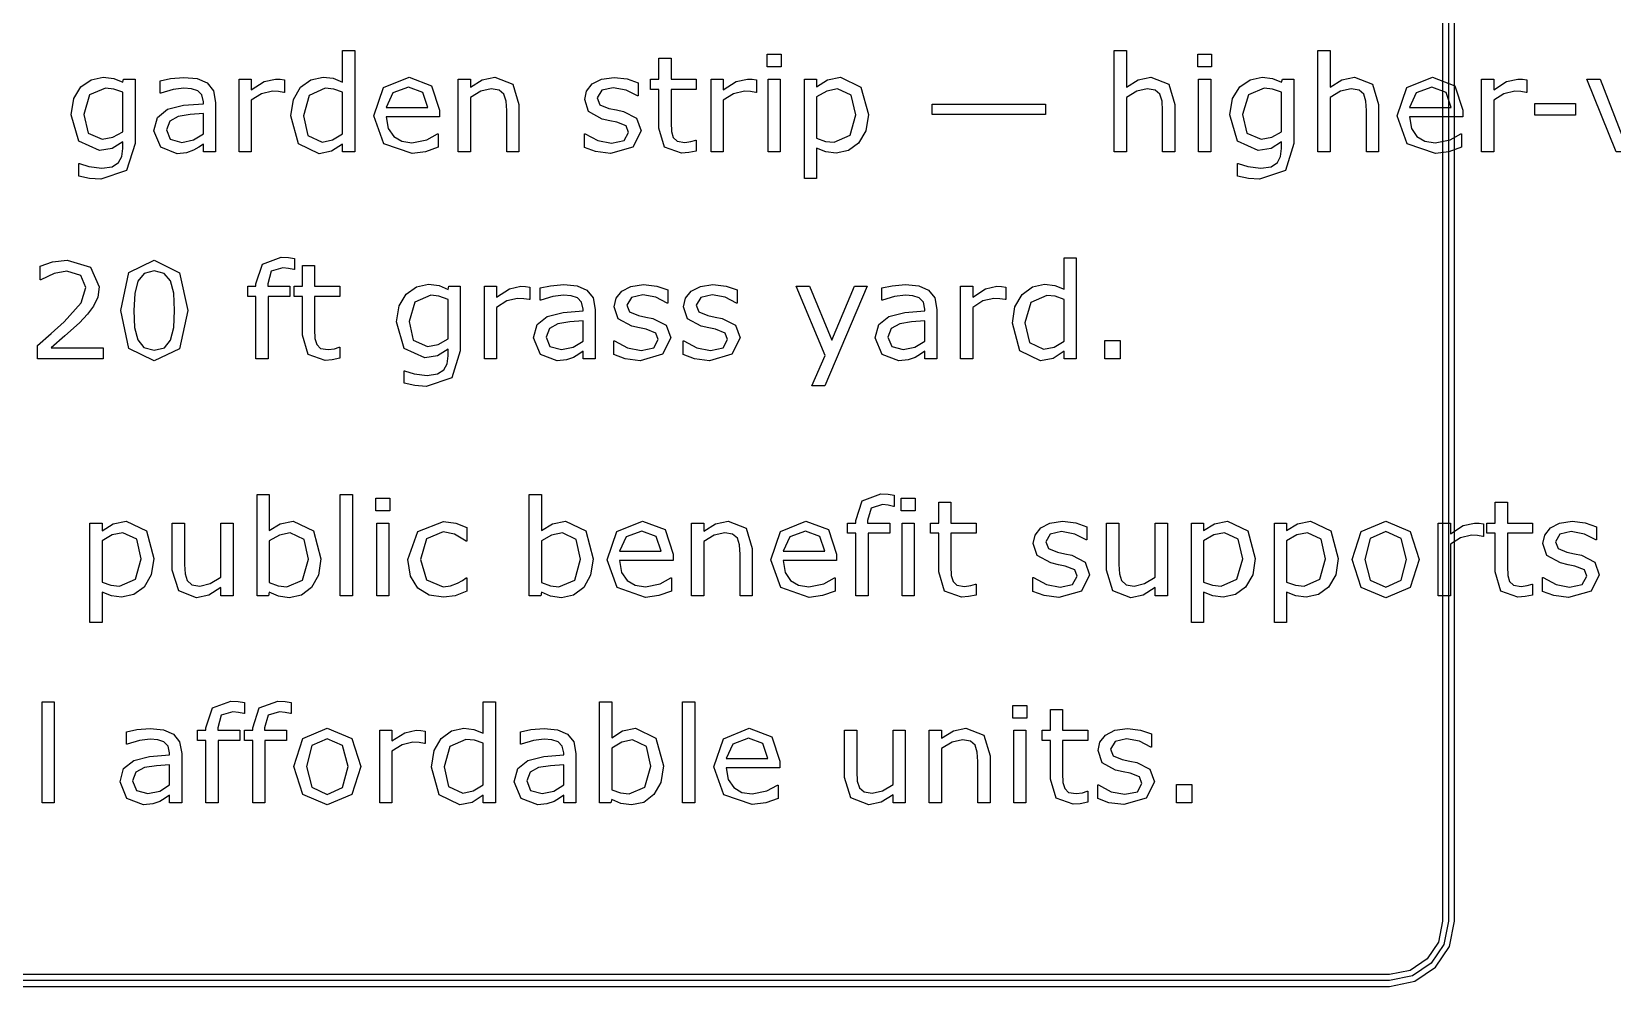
# Model space of a CAD drawing. Extents: x -17 to 192, y 167 to 459.
# Drawn here: x 60.91 to 89.18, y 238.02 to 255.09 of the extents above; entities that cross this region are included whole.
import ezdxf

# ---------------------------------------------------------------- set-up
doc = ezdxf.new("R2010")
doc.units = 0

msp = doc.modelspace()

# ---------------------------------------------------------------- linework, layer by layer
at = {"layer": 'Layer 1', "color": 7}
for points in [[(5.820826, 285.32699), (5.367594, 285.235512), (4.997523, 284.986025), (4.748036, 284.615954), (4.656557, 284.162722), (4.656557, 239.183612), (4.748036, 238.73038), (4.997523, 238.360309), (5.367594, 238.110822), (5.820826, 238.019344), (85.195726, 238.019344), (85.648958, 238.110822), (86.019029, 238.360309), (86.268516, 238.73038), (86.359994, 239.183612), (86.359994, 284.162722), (86.268516, 284.615954), (86.019029, 284.986025), (85.648958, 285.235512), (85.195726, 285.32699), (5.820826, 285.32699)], [(5.820826, 285.221054), (85.195726, 285.221054), (85.608442, 285.13814), (85.94476, 284.911756), (86.171144, 284.575438), (86.254058, 284.162722), (86.254058, 239.183612), (86.171144, 238.770896), (85.94476, 238.434578), (85.608442, 238.208194), (85.195726, 238.12528), (5.820826, 238.12528), (5.40811, 238.208194), (5.071792, 238.434578), (4.845408, 238.770896), (4.762494, 239.183612), (4.762494, 284.162722), (4.845408, 284.575438), (5.071792, 284.911756), (5.40811, 285.13814), (5.820826, 285.221054), (5.820826, 285.221054)], [(5.820826, 285.115118), (85.195726, 285.115118), (85.567927, 285.040769), (85.870492, 284.837488), (86.073773, 284.534923), (86.148122, 284.162722), (86.148122, 239.183612), (86.073773, 238.811411), (85.870492, 238.508846), (85.567927, 238.305565), (85.195726, 238.231216), (5.820826, 238.231216), (5.448625, 238.305565), (5.14606, 238.508846), (4.942779, 238.811411), (4.868431, 239.183612), (4.868431, 284.162722), (4.942779, 284.534923), (5.14606, 284.837488), (5.448625, 285.040769), (5.820826, 285.115118), (5.820826, 285.115118)], [(66.692873, 252.941928), (66.474283, 252.941928), (66.474283, 253.077966), (66.277782, 252.951231), (66.055704, 252.905884), (65.68596, 253.084943), (65.549922, 253.581422), (65.596431, 253.875591), (65.72433, 254.095346), (65.908038, 254.23022), (66.126629, 254.276728), (66.308013, 254.254635), (66.474283, 254.18836), (66.474283, 254.751115), (66.692873, 254.751115), (66.692873, 252.941928)], [(81.359402, 252.941928), (81.140812, 252.941928), (81.140812, 253.681416), (81.130334, 253.848847), (81.091964, 253.972095), (81.008248, 254.044186), (80.866397, 254.068607), (80.679199, 254.024424), (80.492001, 253.911641), (80.492001, 252.941928), (80.273424, 252.941928), (80.273424, 254.751117), (80.492014, 254.751117), (80.492014, 254.096507), (80.703628, 254.229058), (80.928034, 254.276728), (81.248944, 254.149993), (81.359402, 253.7849), (81.359402, 252.941928)], [(85.003361, 252.941928), (84.78477, 252.941928), (84.78477, 253.681416), (84.774319, 253.848847), (84.73595, 253.972095), (84.652233, 254.044186), (84.510382, 254.068607), (84.323184, 254.024424), (84.135986, 253.911641), (84.135986, 252.941928), (83.917396, 252.941928), (83.917396, 254.751117), (84.135986, 254.751117), (84.135986, 254.096507), (84.3476, 254.229058), (84.572006, 254.276728), (84.892916, 254.149993), (85.003374, 253.7849), (85.003361, 252.941928)], [(72.800632, 252.953556), (72.665758, 252.926812), (72.536697, 252.916361), (72.23439, 253.023332), (72.130906, 253.366332), (72.130906, 254.056989), (71.983242, 254.056989), (71.983242, 254.240697), (72.130906, 254.240697), (72.130906, 254.613931), (72.349499, 254.613931), (72.349499, 254.240697), (72.800632, 254.240697), (72.800632, 254.056989), (72.349499, 254.056989), (72.349499, 253.465165), (72.354156, 253.304708), (72.386713, 253.19774), (72.456475, 253.129139), (72.593677, 253.10821), (72.705297, 253.123318), (72.789014, 253.15006), (72.800629, 253.15006), (72.800632, 252.953556)], [(74.315655, 254.458113), (74.069159, 254.458113), (74.069159, 254.684842), (74.315655, 254.684842), (74.315655, 254.458113)], [(62.762887, 253.089594), (62.612895, 252.604741), (62.151295, 252.450097), (61.948982, 252.465205), (61.755971, 252.505901), (61.755971, 252.729142), (61.767587, 252.729142), (61.937343, 252.677983), (62.169885, 252.64659), (62.354757, 252.673331), (62.468705, 252.747745), (62.526842, 252.857042), (62.544278, 253.000057), (62.544278, 253.118654), (62.354755, 253.000057), (62.1257, 252.961687), (61.755956, 253.129118), (61.619918, 253.603507), (61.666426, 253.89186), (61.79549, 254.102312), (61.979197, 254.230212), (62.194301, 254.27672), (62.38266, 254.253463), (62.544278, 254.184862), (62.558221, 254.240673), (62.762861, 254.240673), (62.762887, 253.089594)], [(64.202332, 252.941928), (63.984903, 252.941928), (63.984903, 253.080292), (63.905838, 253.024481), (63.810495, 252.968669), (63.684922, 252.924487), (63.518652, 252.905887), (63.220997, 253.022158), (63.09891, 253.318652), (63.161698, 253.557009), (63.343083, 253.701186), (63.627949, 253.772113), (63.984903, 253.800016), (63.984903, 253.833737), (63.958159, 253.956985), (63.883745, 254.033722), (63.772126, 254.069769), (63.636088, 254.079082), (63.444239, 254.055825), (63.225648, 253.990714), (63.214033, 253.990714), (63.214033, 254.212792), (63.398905, 254.251161), (63.637262, 254.27209), (63.87562, 254.248833), (64.052353, 254.172093), (64.163976, 254.03373), (64.202346, 253.823278), (64.202332, 252.941928)], [(65.433649, 254.002326), (65.422033, 254.002326), (65.326691, 254.018598), (65.218559, 254.024419), (65.02322, 253.979072), (64.841837, 253.863963), (64.841837, 252.941928), (64.623247, 252.941928), (64.623247, 254.240684), (64.841837, 254.240684), (64.841837, 254.048835), (65.070892, 254.196501), (65.274367, 254.240684), (65.35692, 254.237191), (65.433659, 254.22674), (65.433649, 254.002326)], [(68.21022, 253.568633), (67.253305, 253.568633), (67.289349, 253.359345), (67.388179, 253.214004), (67.531194, 253.130287), (67.714902, 253.102384), (67.981165, 253.154706), (68.173014, 253.259351), (68.184629, 253.259351), (68.184629, 253.020993), (67.959064, 252.94309), (67.717217, 252.911697), (67.212599, 253.086105), (67.031214, 253.583748), (67.204458, 254.08953), (67.66257, 254.276728), (68.067197, 254.123249), (68.210209, 253.687229), (68.21022, 253.568633)], [(69.627575, 252.941928), (69.408984, 252.941928), (69.408984, 253.681416), (69.398507, 253.848847), (69.360137, 253.972095), (69.27642, 254.044186), (69.13457, 254.068607), (68.947372, 254.024424), (68.760174, 253.911641), (68.760174, 252.941928), (68.541583, 252.941928), (68.541583, 254.240684), (68.760174, 254.240684), (68.760174, 254.096507), (68.971787, 254.229058), (69.196194, 254.276728), (69.517104, 254.149993), (69.627562, 253.7849), (69.627575, 252.941928)], [(71.813486, 253.316324), (71.665819, 253.024481), (71.264682, 252.910535), (70.999581, 252.944254), (70.798431, 253.019829), (70.798431, 253.265164), (70.810047, 253.265164), (71.040263, 253.140752), (71.283272, 253.095407), (71.508839, 253.141916), (71.59023, 253.288418), (71.546045, 253.404689), (71.376289, 253.472129), (71.254205, 253.49655), (71.118167, 253.526781), (70.875158, 253.659332), (70.804231, 253.875596), (70.836788, 254.02675), (70.937943, 254.153485), (71.103051, 254.239528), (71.328619, 254.272082), (71.563486, 254.243015), (71.762313, 254.174414), (71.762313, 253.940708), (71.750697, 253.940708), (71.547223, 254.044191), (71.312352, 254.08721), (71.110041, 254.040702), (71.027486, 253.904664), (71.077485, 253.783741), (71.235613, 253.717466), (71.370489, 253.68956), (71.496063, 253.663975), (71.73093, 253.544217), (71.813486, 253.316324), (71.813486, 253.316324)], [(73.874984, 254.002326), (73.863369, 254.002326), (73.768024, 254.018598), (73.659891, 254.024419), (73.464555, 253.979072), (73.28317, 253.863963), (73.28317, 252.941928), (73.06458, 252.941928), (73.06458, 254.240684), (73.28317, 254.240684), (73.28317, 254.048835), (73.512228, 254.196501), (73.715702, 254.240684), (73.798255, 254.237191), (73.874995, 254.22674), (73.874984, 254.002326)], [(74.301701, 252.941928), (74.08311, 252.941928), (74.08311, 254.240684), (74.301701, 254.240684), (74.301701, 252.941928)], [(75.877184, 253.607002), (75.83184, 253.317485), (75.703941, 253.096569), (75.522556, 252.962857), (75.302801, 252.916348), (75.119093, 252.938441), (74.952824, 253.007039), (74.952824, 252.462887), (74.734233, 252.462887), (74.734233, 254.240684), (74.952824, 254.240684), (74.952824, 254.104646), (75.14816, 254.226732), (75.380705, 254.276728), (75.745798, 254.098833), (75.877184, 253.607002), (75.877184, 253.607002)], [(82.001222, 252.941928), (81.782632, 252.941928), (81.782632, 254.240684), (82.001222, 254.240684), (82.001222, 252.941928)], [(83.487176, 253.089594), (83.337187, 252.604741), (82.875587, 252.450097), (82.673274, 252.465205), (82.480263, 252.505901), (82.480263, 252.729142), (82.491878, 252.729142), (82.661635, 252.677983), (82.894179, 252.64659), (83.079051, 252.673331), (83.192997, 252.747745), (83.251134, 252.857042), (83.26857, 253.000057), (83.26857, 253.118654), (83.079046, 253.000057), (82.849991, 252.961687), (82.480247, 253.129118), (82.344209, 253.603507), (82.390718, 253.89186), (82.519779, 254.102312), (82.703489, 254.230212), (82.91859, 254.27672), (83.106952, 254.253463), (83.26857, 254.184862), (83.282513, 254.240673), (83.487152, 254.240673), (83.487176, 253.089594)], [(86.511407, 253.568633), (85.55449, 253.568633), (85.590534, 253.359345), (85.689364, 253.214004), (85.832379, 253.130287), (86.016089, 253.102384), (86.28235, 253.154706), (86.474199, 253.259351), (86.485841, 253.259351), (86.485841, 253.020993), (86.260273, 252.94309), (86.018426, 252.911697), (85.513808, 253.086105), (85.332423, 253.583748), (85.505669, 254.08953), (85.963779, 254.276728), (86.368405, 254.123249), (86.511421, 253.687229), (86.511407, 253.568633)], [(87.653197, 254.002326), (87.641582, 254.002326), (87.546239, 254.018598), (87.438107, 254.024419), (87.24277, 253.979072), (87.061385, 253.863963), (87.061385, 252.941928), (86.842795, 252.941928), (86.842795, 254.240684), (87.061385, 254.240684), (87.061385, 254.048835), (87.29044, 254.196501), (87.493918, 254.240684), (87.57647, 254.237191), (87.65321, 254.22674), (87.653197, 254.002326)], [(89.993748, 254.240684), (89.468199, 252.941928), (89.248444, 252.941928), (88.726385, 254.240684), (88.963578, 254.240684), (89.36588, 253.207027), (89.764691, 254.240684), (89.993748, 254.240684)], [(62.544294, 253.298882), (62.544294, 254.006978), (62.381514, 254.062789), (62.232686, 254.080225), (61.948982, 253.9593), (61.845501, 253.608161), (61.922241, 253.276787), (62.176875, 253.164003), (62.36756, 253.200047), (62.544294, 253.298877), (62.544294, 253.298882)], [(66.474283, 253.261677), (66.474283, 254.006978), (66.316152, 254.061625), (66.163837, 254.076732), (65.877807, 253.948833), (65.77549, 253.586066), (65.854553, 253.233763), (66.108026, 253.114002), (66.296388, 253.154698), (66.474283, 253.261669), (66.474283, 253.261677)], [(67.997445, 253.736063), (67.910241, 254.002326), (67.650952, 254.096507), (67.370738, 253.993026), (67.253305, 253.736063), (67.997445, 253.736063)], [(75.651617, 253.601182), (75.57139, 253.952323), (75.324894, 254.068594), (75.13537, 254.027898), (74.952824, 253.92093), (74.952824, 253.184929), (75.112116, 253.127956), (75.264434, 253.112849), (75.5493, 253.236097), (75.651617, 253.601189), (75.651617, 253.601182)], [(83.268585, 253.298882), (83.268585, 254.006978), (83.105803, 254.062789), (82.956975, 254.080225), (82.673274, 253.9593), (82.569793, 253.608161), (82.64653, 253.276787), (82.901167, 253.164003), (83.091852, 253.200047), (83.268585, 253.298877), (83.268585, 253.298882)], [(86.29863, 253.736063), (86.211426, 254.002326), (85.95214, 254.096507), (85.671922, 253.993026), (85.55449, 253.736063), (86.29863, 253.736063)], [(63.984903, 253.261677), (63.984903, 253.623282), (63.748871, 253.605846), (63.53493, 253.572128), (63.382614, 253.488411), (63.324478, 253.33377), (63.391917, 253.165175), (63.597718, 253.109364), (63.80817, 253.153547), (63.984903, 253.261682), (63.984903, 253.261677)], [(79.043266, 253.607002), (77.017812, 253.607002), (77.017812, 253.793039), (79.043266, 253.793039), (79.043266, 253.607002)], [(88.524072, 253.594212), (87.798535, 253.594212), (87.798535, 253.804664), (88.524072, 253.804664), (88.524072, 253.594212)], [(65.612708, 250.835342), (65.601093, 250.835342), (65.506912, 250.85627), (65.404592, 250.867886), (65.199953, 250.8051), (65.137168, 250.580694), (65.137168, 250.536511), (65.531327, 250.536511), (65.531327, 250.352803), (65.144145, 250.352803), (65.144145, 249.237766), (64.925551, 249.237766), (64.925551, 250.352814), (64.777888, 250.352814), (64.777888, 250.536522), (64.925551, 250.536522), (64.925551, 250.579543), (65.040661, 250.934172), (65.373199, 251.058584), (65.504586, 251.051599), (65.612718, 251.035327), (65.612708, 250.835342)], [(79.595557, 249.237766), (79.376966, 249.237766), (79.376966, 249.373804), (79.180469, 249.247069), (78.958388, 249.201722), (78.588644, 249.380781), (78.452606, 249.87726), (78.499114, 250.171429), (78.627014, 250.391184), (78.810724, 250.526058), (79.029315, 250.572566), (79.210697, 250.550473), (79.376966, 250.484198), (79.376966, 251.046953), (79.595557, 251.046953), (79.595557, 249.237766)], [(62.193155, 249.237766), (61.021134, 249.237766), (61.021134, 249.480775), (61.265305, 249.690063), (61.49436, 249.898189), (61.800154, 250.241192), (61.882709, 250.516755), (61.79318, 250.727207), (61.545519, 250.803947), (61.316465, 250.766741), (61.075781, 250.652793), (61.064166, 250.652793), (61.064166, 250.896966), (61.283918, 250.97138), (61.551343, 251.005098), (61.96876, 250.876035), (62.119913, 250.528383), (62.094328, 250.343511), (62.021076, 250.181893), (61.914107, 250.040043), (61.766441, 249.885399), (61.509481, 249.648206), (61.261823, 249.43659), (62.19316, 249.43659), (62.193155, 249.237766)], [(63.704689, 250.103992), (63.558184, 249.419151), (63.105887, 249.201722), (62.650103, 249.422638), (62.507088, 250.101667), (62.652426, 250.783018), (63.105887, 251.003934), (63.56051, 250.779531), (63.704689, 250.103992), (63.704689, 250.103992)], [(63.398892, 249.576117), (63.453541, 249.797034), (63.468649, 250.103992), (63.453541, 250.410948), (63.39773, 250.631864), (63.286108, 250.766741), (63.105887, 250.812088), (62.924505, 250.766741), (62.811721, 250.629539), (62.757071, 250.405135), (62.743128, 250.101667), (62.755907, 249.798195), (62.810554, 249.579605), (62.918687, 249.441241), (63.105884, 249.393571), (63.287269, 249.438915), (63.398889, 249.576117), (63.398892, 249.576117)], [(66.425449, 249.249394), (66.290572, 249.22265), (66.161511, 249.212199), (65.859204, 249.31917), (65.755723, 249.66217), (65.755723, 250.352827), (65.608056, 250.352827), (65.608056, 250.536535), (65.755723, 250.536535), (65.755723, 250.909769), (65.974313, 250.909769), (65.974313, 250.536535), (66.425449, 250.536535), (66.425449, 250.352827), (65.974313, 250.352827), (65.974313, 249.761003), (65.97897, 249.600546), (66.011527, 249.493578), (66.08129, 249.424977), (66.218489, 249.404048), (66.330111, 249.419156), (66.413825, 249.445898), (66.425441, 249.445898), (66.425449, 249.249394)], [(68.579967, 249.385432), (68.429974, 248.900579), (67.968375, 248.745935), (67.766062, 248.761043), (67.573051, 248.801739), (67.573051, 249.02498), (67.584666, 249.02498), (67.754423, 248.973821), (67.986965, 248.942428), (68.171837, 248.969169), (68.285785, 249.043583), (68.343921, 249.15288), (68.361357, 249.295895), (68.361357, 249.414492), (68.171834, 249.295895), (67.942779, 249.257525), (67.573035, 249.424956), (67.436997, 249.899345), (67.483505, 250.187698), (67.612569, 250.39815), (67.796277, 250.52605), (68.01138, 250.572558), (68.19974, 250.549301), (68.361357, 250.4807), (68.375301, 250.536511), (68.57994, 250.536511), (68.579967, 249.385432)], [(69.820586, 250.298164), (69.80897, 250.298164), (69.713628, 250.314436), (69.605496, 250.320257), (69.410159, 250.27491), (69.228774, 250.159801), (69.228774, 249.237766), (69.010184, 249.237766), (69.010184, 250.536522), (69.228774, 250.536522), (69.228774, 250.344673), (69.457832, 250.492339), (69.661307, 250.536522), (69.743859, 250.533029), (69.820599, 250.522578), (69.820586, 250.298164)], [(70.993768, 249.237766), (70.776339, 249.237766), (70.776339, 249.37613), (70.697276, 249.320319), (70.601934, 249.264507), (70.47636, 249.220325), (70.310091, 249.201725), (70.012435, 249.317996), (69.890348, 249.61449), (69.953136, 249.852847), (70.134519, 249.997024), (70.419385, 250.067951), (70.776339, 250.095854), (70.776339, 250.129575), (70.749597, 250.252823), (70.675183, 250.32956), (70.563564, 250.365607), (70.427526, 250.37492), (70.235677, 250.351663), (70.017086, 250.286552), (70.005471, 250.286552), (70.005471, 250.50863), (70.190343, 250.546999), (70.428701, 250.567928), (70.667058, 250.544671), (70.843792, 250.467931), (70.955411, 250.329568), (70.993781, 250.119116), (70.993768, 249.237766)], [(72.342522, 249.612162), (72.194856, 249.320319), (71.793719, 249.206373), (71.52862, 249.240092), (71.327468, 249.315667), (71.327468, 249.561002), (71.339083, 249.561002), (71.569302, 249.43659), (71.812308, 249.391245), (72.037876, 249.437754), (72.119267, 249.584256), (72.075084, 249.700527), (71.905325, 249.767967), (71.783241, 249.792388), (71.647203, 249.822619), (71.404194, 249.95517), (71.33327, 250.171434), (71.365824, 250.322588), (71.466982, 250.449323), (71.632088, 250.535366), (71.857655, 250.56792), (72.092523, 250.538853), (72.291349, 250.470252), (72.291349, 250.236546), (72.279734, 250.236546), (72.076259, 250.340029), (71.841391, 250.383048), (71.639078, 250.33654), (71.556525, 250.200502), (71.606521, 250.079579), (71.764652, 250.013304), (71.899525, 249.985398), (72.025099, 249.959813), (72.259969, 249.840055), (72.342522, 249.612162), (72.342522, 249.612162)], [(73.583141, 249.612162), (73.435477, 249.320319), (73.034338, 249.206373), (72.769239, 249.240092), (72.56809, 249.315667), (72.56809, 249.561002), (72.579705, 249.561002), (72.809924, 249.43659), (73.052933, 249.391245), (73.2785, 249.437754), (73.359889, 249.584256), (73.315706, 249.700527), (73.145949, 249.767967), (73.023863, 249.792388), (72.887825, 249.822619), (72.644819, 249.95517), (72.573892, 250.171434), (72.606449, 250.322588), (72.707604, 250.449323), (72.872709, 250.535366), (73.098277, 250.56792), (73.333147, 250.538853), (73.531971, 250.470252), (73.531971, 250.236546), (73.520356, 250.236546), (73.316881, 250.340029), (73.08201, 250.383048), (72.879697, 250.33654), (72.797144, 250.200502), (72.84714, 250.079579), (73.005271, 250.013304), (73.140147, 249.985398), (73.265721, 249.959813), (73.500589, 249.840055), (73.583141, 249.612162), (73.583141, 249.612162)], [(75.856256, 250.536522), (75.098165, 248.758725), (74.864458, 248.758725), (75.106303, 249.300552), (74.588893, 250.536522), (74.826089, 250.536522), (75.2249, 249.573792), (75.627201, 250.536522), (75.856256, 250.536522)], [(77.105016, 249.237766), (76.887587, 249.237766), (76.887587, 249.37613), (76.808522, 249.320319), (76.713179, 249.264507), (76.587605, 249.220325), (76.421336, 249.201725), (76.12368, 249.317996), (76.001596, 249.61449), (76.064382, 249.852847), (76.245767, 249.997024), (76.530633, 250.067951), (76.887587, 250.095854), (76.887587, 250.129575), (76.860846, 250.252823), (76.786432, 250.32956), (76.674809, 250.365607), (76.538771, 250.37492), (76.346922, 250.351663), (76.128332, 250.286552), (76.116716, 250.286552), (76.116716, 250.50863), (76.301589, 250.546999), (76.539946, 250.567928), (76.778304, 250.544671), (76.955034, 250.467931), (77.066657, 250.329568), (77.105027, 250.119116), (77.105016, 249.237766)], [(78.336335, 250.298164), (78.32472, 250.298164), (78.229377, 250.314436), (78.121245, 250.320257), (77.925909, 250.27491), (77.744524, 250.159801), (77.744524, 249.237766), (77.525933, 249.237766), (77.525933, 250.536522), (77.744524, 250.536522), (77.744524, 250.344673), (77.973578, 250.492339), (78.177056, 250.536522), (78.259609, 250.533029), (78.336348, 250.522578), (78.336335, 250.298164)], [(68.361373, 249.59472), (68.361373, 250.302816), (68.198594, 250.358627), (68.049766, 250.376063), (67.766062, 250.255138), (67.662581, 249.903999), (67.73932, 249.572625), (67.993955, 249.459841), (68.18464, 249.495885), (68.361373, 249.594715), (68.361373, 249.59472)], [(79.376966, 249.557515), (79.376966, 250.302816), (79.218838, 250.357463), (79.066521, 250.37257), (78.780493, 250.244671), (78.678174, 249.881904), (78.757239, 249.529601), (79.010712, 249.40984), (79.199071, 249.450536), (79.376966, 249.557507), (79.376966, 249.557515)], [(70.776339, 249.557515), (70.776339, 249.91912), (70.540307, 249.901684), (70.326368, 249.867966), (70.174053, 249.784249), (70.115916, 249.629608), (70.183353, 249.461013), (70.389156, 249.405202), (70.599608, 249.449385), (70.776339, 249.55752), (70.776339, 249.557515)], [(76.887587, 249.557515), (76.887587, 249.91912), (76.651555, 249.901684), (76.437616, 249.867966), (76.285298, 249.784249), (76.227164, 249.629608), (76.294601, 249.461013), (76.500401, 249.405202), (76.710853, 249.449385), (76.887587, 249.55752), (76.887587, 249.557515)], [(80.382718, 249.237766), (80.104829, 249.237766), (80.104829, 249.56914), (80.382718, 249.56914), (80.382718, 249.237766)], [(66.088259, 245.663699), (66.04175, 245.370695), (65.918502, 245.152104), (65.73712, 245.013741), (65.519691, 244.968394), (65.32668, 244.995135), (65.163898, 245.064901), (65.149947, 245.004438), (64.945308, 245.004438), (64.945308, 246.813627), (65.163898, 246.813627), (65.163898, 246.167156), (65.359235, 246.290404), (65.591779, 246.339238), (65.954546, 246.162505), (66.088259, 245.663699), (66.088259, 245.663699)], [(66.649852, 245.004438), (66.431262, 245.004438), (66.431262, 246.813627), (66.649852, 246.813627), (66.649852, 245.004438)], [(70.956562, 245.663699), (70.910054, 245.370695), (70.786806, 245.152104), (70.605421, 245.013741), (70.387992, 244.968394), (70.194981, 244.995135), (70.032199, 245.064901), (70.018248, 245.004438), (69.813609, 245.004438), (69.813609, 246.813627), (70.032199, 246.813627), (70.032199, 246.167156), (70.227538, 246.290404), (70.46008, 246.339238), (70.82285, 246.162505), (70.956562, 245.663699), (70.956562, 245.663699)], [(76.339948, 246.602014), (76.328333, 246.602014), (76.234152, 246.622942), (76.131835, 246.634558), (75.927196, 246.571772), (75.864407, 246.347366), (75.864407, 246.303183), (76.25857, 246.303183), (76.25857, 246.119475), (75.871371, 246.119475), (75.871371, 245.004438), (75.652781, 245.004438), (75.652781, 246.119486), (75.505114, 246.119486), (75.505114, 246.303194), (75.652781, 246.303194), (75.652781, 246.346215), (75.76789, 246.700844), (76.100426, 246.825256), (76.231815, 246.818271), (76.339948, 246.801999), (76.339948, 246.602014)], [(67.317252, 246.520623), (67.070756, 246.520623), (67.070756, 246.747352), (67.317252, 246.747352), (67.317252, 246.520623)], [(76.713179, 246.520623), (76.466683, 246.520623), (76.466683, 246.747352), (76.713179, 246.747352), (76.713179, 246.520623)], [(77.806134, 245.016053), (77.671261, 244.989309), (77.542197, 244.978858), (77.23989, 245.085829), (77.136409, 245.428829), (77.136409, 246.119486), (76.988745, 246.119486), (76.988745, 246.303194), (77.136409, 246.303194), (77.136409, 246.676428), (77.354999, 246.676428), (77.354999, 246.303194), (77.806134, 246.303194), (77.806134, 246.119486), (77.354999, 246.119486), (77.354999, 245.527661), (77.359656, 245.367205), (77.392213, 245.260237), (77.461975, 245.191636), (77.599175, 245.170707), (77.710797, 245.185815), (77.794514, 245.212556), (77.806129, 245.212556), (77.806134, 245.016053)], [(87.757839, 245.016045), (87.622965, 244.989301), (87.493905, 244.97885), (87.191597, 245.085821), (87.088114, 245.428821), (87.088114, 246.119478), (86.94045, 246.119478), (86.94045, 246.303186), (87.088114, 246.303186), (87.088114, 246.67642), (87.306707, 246.67642), (87.306707, 246.303186), (87.757839, 246.303186), (87.757839, 246.119478), (87.306707, 246.119478), (87.306707, 245.527654), (87.311363, 245.367197), (87.34392, 245.260229), (87.413683, 245.191628), (87.550885, 245.170699), (87.662505, 245.185807), (87.746221, 245.212548), (87.757837, 245.212548), (87.757839, 245.016045)], [(63.097756, 245.669504), (63.05241, 245.379987), (62.924513, 245.159071), (62.743128, 245.025359), (62.523373, 244.97885), (62.339665, 245.000943), (62.173396, 245.069541), (62.173396, 244.525389), (61.954806, 244.525389), (61.954806, 246.303186), (62.173396, 246.303186), (62.173396, 246.167148), (62.368732, 246.289235), (62.601277, 246.33923), (62.96637, 246.161335), (63.097756, 245.669504), (63.097756, 245.669504)], [(64.515101, 245.004438), (64.296511, 245.004438), (64.296511, 245.148615), (64.084897, 245.014902), (63.861655, 244.968394), (63.543071, 245.092803), (63.429123, 245.460225), (63.429123, 246.303194), (63.647713, 246.303194), (63.647713, 245.563706), (63.657027, 245.393949), (63.696558, 245.274188), (63.777949, 245.199774), (63.92329, 245.176517), (64.108162, 245.2207), (64.296521, 245.333484), (64.296521, 246.303191), (64.515112, 246.303191), (64.515101, 245.004438)], [(67.303301, 245.004438), (67.08471, 245.004438), (67.08471, 246.303194), (67.303301, 246.303194), (67.303301, 245.004438)], [(68.696238, 245.085829), (68.488111, 245.004438), (68.279985, 244.975371), (68.02186, 245.016066), (67.820711, 245.141638), (67.689322, 245.353254), (67.642814, 245.652071), (67.817221, 246.15204), (68.279985, 246.333425), (68.498575, 246.302032), (68.696238, 246.225293), (68.696238, 245.982284), (68.684622, 245.982284), (68.47766, 246.102045), (68.270695, 246.143902), (67.976527, 246.018328), (67.869559, 245.652071), (67.974201, 245.290465), (68.270695, 245.164894), (68.405572, 245.18233), (68.52882, 245.227677), (68.618347, 245.278837), (68.684622, 245.32651), (68.696238, 245.32651), (68.696238, 245.085829)], [(72.384379, 245.631135), (71.427462, 245.631135), (71.463506, 245.421847), (71.562338, 245.276506), (71.705353, 245.192789), (71.889061, 245.164886), (72.155324, 245.217208), (72.347173, 245.321853), (72.358789, 245.321853), (72.358789, 245.083495), (72.133221, 245.005592), (71.891376, 244.974199), (71.386756, 245.148607), (71.205373, 245.64625), (71.378617, 246.152032), (71.836729, 246.33923), (72.241353, 246.185751), (72.384368, 245.749731), (72.384379, 245.631135)], [(73.801734, 245.004438), (73.583141, 245.004438), (73.583141, 245.743926), (73.572664, 245.911357), (73.534294, 246.034605), (73.45058, 246.106696), (73.308726, 246.131117), (73.121528, 246.086934), (72.934331, 245.974151), (72.934331, 245.004438), (72.71574, 245.004438), (72.71574, 246.303194), (72.934331, 246.303194), (72.934331, 246.159017), (73.145947, 246.291568), (73.37035, 246.339238), (73.69126, 246.212503), (73.801721, 245.84741), (73.801734, 245.004438)], [(75.309778, 245.631143), (74.352861, 245.631143), (74.388905, 245.421855), (74.487737, 245.276514), (74.630752, 245.192797), (74.81446, 245.164894), (75.080723, 245.217216), (75.272572, 245.321861), (75.284188, 245.321861), (75.284188, 245.083503), (75.05862, 245.0056), (74.816775, 244.974207), (74.312155, 245.148615), (74.130772, 245.646258), (74.304016, 246.15204), (74.762128, 246.339238), (75.166752, 246.185759), (75.309767, 245.749739), (75.309778, 245.631143)], [(76.699228, 245.004438), (76.480637, 245.004438), (76.480637, 246.303194), (76.699228, 246.303194), (76.699228, 245.004438)], [(79.835079, 245.37882), (79.687412, 245.086977), (79.286275, 244.973032), (79.021176, 245.00675), (78.820024, 245.082326), (78.820024, 245.327661), (78.83164, 245.327661), (79.061856, 245.203248), (79.304865, 245.157904), (79.530432, 245.204412), (79.611823, 245.350915), (79.567641, 245.467186), (79.397882, 245.534625), (79.275798, 245.559046), (79.13976, 245.589278), (78.896751, 245.721828), (78.825824, 245.938093), (78.858381, 246.089247), (78.959539, 246.215982), (79.124644, 246.302024), (79.350212, 246.334579), (79.585079, 246.305512), (79.783906, 246.236911), (79.783906, 246.003204), (79.77229, 246.003204), (79.568816, 246.106688), (79.333945, 246.149707), (79.131634, 246.103198), (79.049079, 245.96716), (79.099078, 245.846238), (79.257208, 245.779963), (79.392082, 245.752057), (79.517656, 245.726472), (79.752526, 245.606714), (79.835079, 245.37882), (79.835079, 245.37882)], [(81.224526, 245.004438), (81.005935, 245.004438), (81.005935, 245.148615), (80.794322, 245.014902), (80.57108, 244.968394), (80.252493, 245.092803), (80.138547, 245.460225), (80.138547, 246.303194), (80.357138, 246.303194), (80.357138, 245.563706), (80.366451, 245.393949), (80.405983, 245.274188), (80.487374, 245.199774), (80.632714, 245.176517), (80.817586, 245.2207), (81.005946, 245.333484), (81.005946, 246.303191), (81.224536, 246.303191), (81.224526, 245.004438)], [(82.797683, 245.669512), (82.752339, 245.379995), (82.62444, 245.159079), (82.443055, 245.025367), (82.2233, 244.978858), (82.039592, 245.000951), (81.873323, 245.069549), (81.873323, 244.525397), (81.654732, 244.525397), (81.654732, 246.303194), (81.873323, 246.303194), (81.873323, 246.167156), (82.068659, 246.289242), (82.301204, 246.339238), (82.666297, 246.161343), (82.797683, 245.669512), (82.797683, 245.669512)], [(84.281314, 245.669512), (84.235967, 245.379995), (84.108068, 245.159079), (83.926683, 245.025367), (83.706931, 244.978858), (83.52322, 245.000951), (83.356951, 245.069549), (83.356951, 244.525397), (83.13836, 244.525397), (83.13836, 246.303194), (83.356951, 246.303194), (83.356951, 246.167156), (83.552287, 246.289242), (83.784832, 246.339238), (84.149925, 246.161343), (84.281314, 245.669512), (84.281314, 245.669512)], [(85.728898, 245.653214), (85.566116, 245.152083), (85.130096, 244.968373), (84.691751, 245.152083), (84.530133, 245.653214), (84.691751, 246.154345), (85.130096, 246.339217), (85.566116, 246.154345), (85.728898, 245.653214), (85.728898, 245.653214)], [(86.877662, 246.064815), (86.866046, 246.064815), (86.770704, 246.081087), (86.662572, 246.086908), (86.467233, 246.041561), (86.28585, 245.926452), (86.28585, 245.004438), (86.06726, 245.004438), (86.06726, 246.303194), (86.28585, 246.303194), (86.28585, 246.111345), (86.514905, 246.259011), (86.71838, 246.303194), (86.800933, 246.299701), (86.877672, 246.28925), (86.877662, 246.064815)], [(88.949627, 245.378812), (88.801961, 245.086969), (88.400824, 244.973024), (88.135725, 245.006743), (87.934573, 245.082318), (87.934573, 245.327653), (87.946188, 245.327653), (88.176404, 245.20324), (88.419413, 245.157896), (88.644981, 245.204405), (88.726372, 245.350907), (88.682189, 245.467178), (88.51243, 245.534617), (88.390346, 245.559038), (88.254308, 245.58927), (88.011299, 245.72182), (87.940375, 245.938085), (87.972929, 246.089239), (88.074087, 246.215974), (88.239192, 246.302017), (88.46476, 246.334571), (88.699628, 246.305504), (88.898454, 246.236903), (88.898454, 246.003196), (88.886839, 246.003196), (88.683364, 246.10668), (88.448496, 246.149699), (88.246183, 246.10319), (88.16363, 245.967152), (88.213626, 245.84623), (88.371757, 245.779955), (88.50663, 245.752049), (88.632204, 245.726464), (88.867074, 245.606706), (88.949627, 245.378812), (88.949627, 245.378812)], [(62.872189, 245.663684), (62.791962, 246.014825), (62.545466, 246.131096), (62.355942, 246.0904), (62.173396, 245.983432), (62.173396, 245.247431), (62.332688, 245.190458), (62.485003, 245.175351), (62.769869, 245.298599), (62.872189, 245.663692), (62.872189, 245.663684)], [(65.862694, 245.657879), (65.785954, 246.010181), (65.538294, 246.131104), (65.345283, 246.089247), (65.163898, 245.98344), (65.163898, 245.2393), (65.323191, 245.181164), (65.475508, 245.164892), (65.75921, 245.283488), (65.862694, 245.657884), (65.862694, 245.657879)], [(70.730995, 245.657879), (70.654255, 246.010181), (70.406595, 246.131104), (70.213584, 246.089247), (70.032199, 245.98344), (70.032199, 245.2393), (70.191494, 245.181164), (70.343809, 245.164892), (70.627511, 245.283488), (70.730995, 245.657884), (70.730995, 245.657879)], [(72.171601, 245.798565), (72.084397, 246.064828), (71.825111, 246.159009), (71.544897, 246.055528), (71.427462, 245.798565), (72.171601, 245.798565)], [(75.097, 245.798573), (75.009796, 246.064836), (74.75051, 246.159017), (74.470296, 246.055536), (74.352861, 245.798573), (75.097, 245.798573)], [(82.572116, 245.663692), (82.491889, 246.014833), (82.245393, 246.131104), (82.055869, 246.090408), (81.873323, 245.98344), (81.873323, 245.247439), (82.032615, 245.190466), (82.184933, 245.175359), (82.469799, 245.298607), (82.572116, 245.663699), (82.572116, 245.663692)], [(84.055746, 245.663692), (83.975517, 246.014833), (83.729021, 246.131104), (83.539497, 246.090408), (83.356951, 245.98344), (83.356951, 245.247439), (83.516243, 245.190466), (83.668561, 245.175359), (83.953427, 245.298607), (84.055746, 245.663699), (84.055746, 245.663692)], [(85.50333, 245.653214), (85.404498, 246.02761), (85.130096, 246.150858), (84.853369, 246.02761), (84.755701, 245.653214), (84.854533, 245.282306), (85.130096, 245.156732), (85.403336, 245.281144), (85.50333, 245.653214), (85.50333, 245.653214)], [(61.31879, 241.300276), (61.1002, 241.300276), (61.1002, 243.109465), (61.31879, 243.109465), (61.31879, 241.300276)], [(64.717415, 242.897852), (64.705799, 242.897852), (64.611618, 242.91878), (64.509299, 242.930396), (64.30466, 242.86761), (64.241874, 242.643204), (64.241874, 242.599021), (64.636037, 242.599021), (64.636037, 242.415313), (64.248851, 242.415313), (64.248851, 241.300276), (64.030258, 241.300276), (64.030258, 242.415324), (63.882594, 242.415324), (63.882594, 242.599032), (64.030258, 242.599032), (64.030258, 242.642053), (64.145368, 242.996682), (64.477906, 243.121094), (64.609293, 243.114109), (64.717425, 243.097837), (64.717415, 242.897852)], [(65.554571, 242.897852), (65.542956, 242.897852), (65.448775, 242.91878), (65.346455, 242.930396), (65.141819, 242.86761), (65.079031, 242.643204), (65.079031, 242.599021), (65.473193, 242.599021), (65.473193, 242.415313), (65.086008, 242.415313), (65.086008, 241.300276), (64.867417, 241.300276), (64.867417, 242.415324), (64.719751, 242.415324), (64.719751, 242.599032), (64.867417, 242.599032), (64.867417, 242.642053), (64.982527, 242.996682), (65.315063, 243.121094), (65.446449, 243.114109), (65.554582, 243.097837), (65.554571, 242.897852)], [(69.207833, 241.300276), (68.989242, 241.300276), (68.989242, 241.436314), (68.792742, 241.309579), (68.570664, 241.264232), (68.20092, 241.443291), (68.064882, 241.93977), (68.11139, 242.233939), (68.239289, 242.453694), (68.422997, 242.588568), (68.641591, 242.635076), (68.822973, 242.612983), (68.989242, 242.546708), (68.989242, 243.109463), (69.207833, 243.109463), (69.207833, 241.300276)], [(72.211135, 241.959537), (72.164627, 241.666533), (72.041376, 241.447942), (71.859994, 241.309579), (71.642565, 241.264232), (71.449554, 241.290973), (71.286772, 241.360739), (71.272821, 241.300276), (71.068182, 241.300276), (71.068182, 243.109465), (71.286772, 243.109465), (71.286772, 242.462994), (71.482111, 242.586242), (71.714653, 242.635076), (72.077423, 242.458343), (72.211135, 241.959537), (72.211135, 241.959537)], [(72.772726, 241.300276), (72.554135, 241.300276), (72.554135, 243.109465), (72.772726, 243.109465), (72.772726, 241.300276)], [(78.709566, 242.816461), (78.46307, 242.816461), (78.46307, 243.04319), (78.709566, 243.04319), (78.709566, 242.816461)], [(79.802522, 241.311891), (79.667648, 241.285147), (79.538584, 241.274696), (79.236277, 241.381667), (79.132796, 241.724667), (79.132796, 242.415324), (78.985132, 242.415324), (78.985132, 242.599032), (79.132796, 242.599032), (79.132796, 242.972266), (79.351387, 242.972266), (79.351387, 242.599032), (79.802522, 242.599032), (79.802522, 242.415324), (79.351387, 242.415324), (79.351387, 241.823499), (79.356043, 241.663043), (79.3886, 241.556075), (79.458363, 241.487474), (79.595562, 241.466545), (79.707184, 241.481653), (79.790901, 241.508394), (79.802516, 241.508394), (79.802522, 241.311891)], [(63.597718, 241.300276), (63.380289, 241.300276), (63.380289, 241.43864), (63.301223, 241.382829), (63.205881, 241.327017), (63.080307, 241.282835), (62.914038, 241.264235), (62.616382, 241.380506), (62.494298, 241.677), (62.557084, 241.915357), (62.738469, 242.059534), (63.023335, 242.130461), (63.380289, 242.158364), (63.380289, 242.192085), (63.353547, 242.315333), (63.279133, 242.39207), (63.167511, 242.428117), (63.031473, 242.43743), (62.839624, 242.414173), (62.621033, 242.349062), (62.609418, 242.349062), (62.609418, 242.57114), (62.79429, 242.609509), (63.032648, 242.630438), (63.271005, 242.607181), (63.447736, 242.530441), (63.559359, 242.392078), (63.597728, 242.181626), (63.597718, 241.300276)], [(66.799844, 241.949073), (66.637062, 241.447942), (66.201043, 241.264232), (65.7627, 241.447942), (65.601082, 241.949073), (65.7627, 242.450204), (66.201043, 242.635076), (66.637062, 242.450204), (66.799844, 241.949073), (66.799844, 241.949073)], [(67.948608, 242.360674), (67.936993, 242.360674), (67.84165, 242.376946), (67.733518, 242.382767), (67.538182, 242.33742), (67.356797, 242.222311), (67.356797, 241.300276), (67.138206, 241.300276), (67.138206, 242.599032), (67.356797, 242.599032), (67.356797, 242.407183), (67.585851, 242.554849), (67.789326, 242.599032), (67.871882, 242.595539), (67.948619, 242.585088), (67.948608, 242.360674)], [(70.647278, 241.300276), (70.429849, 241.300276), (70.429849, 241.43864), (70.350786, 241.382829), (70.255441, 241.327017), (70.12987, 241.282835), (69.963601, 241.264235), (69.665945, 241.380506), (69.543858, 241.677), (69.606646, 241.915357), (69.788029, 242.059534), (70.072895, 242.130461), (70.429849, 242.158364), (70.429849, 242.192085), (70.403107, 242.315333), (70.328693, 242.39207), (70.217074, 242.428117), (70.081036, 242.43743), (69.889187, 242.414173), (69.670596, 242.349062), (69.658981, 242.349062), (69.658981, 242.57114), (69.843853, 242.609509), (70.082211, 242.630438), (70.320568, 242.607181), (70.497302, 242.530441), (70.608921, 242.392078), (70.647291, 242.181626), (70.647278, 241.300276)], [(74.292401, 241.926981), (73.335483, 241.926981), (73.371528, 241.717693), (73.470357, 241.572352), (73.613372, 241.488635), (73.797083, 241.460732), (74.063343, 241.513054), (74.255192, 241.617699), (74.266808, 241.617699), (74.266808, 241.379341), (74.04124, 241.301438), (73.799395, 241.270045), (73.294775, 241.444453), (73.11339, 241.942096), (73.286636, 242.447878), (73.744746, 242.635076), (74.149373, 242.481597), (74.292388, 242.045577), (74.292401, 241.926981)], [(76.53761, 241.300276), (76.319019, 241.300276), (76.319019, 241.444453), (76.107403, 241.31074), (75.884161, 241.264232), (75.565577, 241.388641), (75.451629, 241.756063), (75.451629, 242.599032), (75.670222, 242.599032), (75.670222, 241.859544), (75.679535, 241.689787), (75.719069, 241.570026), (75.800458, 241.495612), (75.945798, 241.472355), (76.130671, 241.516538), (76.319032, 241.629322), (76.319032, 242.599029), (76.537623, 242.599029), (76.53761, 241.300276)], [(78.053795, 241.300276), (77.835202, 241.300276), (77.835202, 242.039764), (77.824751, 242.207195), (77.786381, 242.330443), (77.702667, 242.402534), (77.560813, 242.426955), (77.373618, 242.382772), (77.18642, 242.269989), (77.18642, 241.300276), (76.967827, 241.300276), (76.967827, 242.599032), (77.18642, 242.599032), (77.18642, 242.454855), (77.398034, 242.587406), (77.622437, 242.635076), (77.94335, 242.508341), (78.053808, 242.143248), (78.053795, 241.300276)], [(78.695615, 241.300276), (78.477024, 241.300276), (78.477024, 242.599032), (78.695615, 242.599032), (78.695615, 241.300276)], [(80.994309, 241.674658), (80.846643, 241.382815), (80.445506, 241.26887), (80.180404, 241.302588), (79.979255, 241.378164), (79.979255, 241.623499), (79.99087, 241.623499), (80.221089, 241.499086), (80.464098, 241.453742), (80.689666, 241.50025), (80.771057, 241.646753), (80.726872, 241.763024), (80.557115, 241.830463), (80.435031, 241.854884), (80.298993, 241.885116), (80.055984, 242.017666), (79.985058, 242.233931), (80.017614, 242.385085), (80.11877, 242.51182), (80.283878, 242.597862), (80.509445, 242.630417), (80.744313, 242.60135), (80.943139, 242.532749), (80.943139, 242.299042), (80.931524, 242.299042), (80.728049, 242.402526), (80.493179, 242.445545), (80.290865, 242.399036), (80.208313, 242.262998), (80.258311, 242.142076), (80.416439, 242.075801), (80.551315, 242.047895), (80.676889, 242.02231), (80.911757, 241.902552), (80.994312, 241.674658), (80.994309, 241.674658)], [(66.574277, 241.949073), (66.475444, 242.323469), (66.201043, 242.446717), (65.924318, 242.323469), (65.82665, 241.949073), (65.925479, 241.578165), (66.201043, 241.452591), (66.474283, 241.577003), (66.574277, 241.949073), (66.574277, 241.949073)], [(68.989242, 241.620025), (68.989242, 242.365326), (68.831111, 242.419973), (68.678796, 242.43508), (68.392769, 242.307181), (68.290449, 241.944414), (68.369515, 241.592111), (68.622985, 241.47235), (68.811347, 241.513046), (68.989242, 241.620017), (68.989242, 241.620025)], [(71.985568, 241.953717), (71.908828, 242.306019), (71.661168, 242.426942), (71.468157, 242.385085), (71.286772, 242.279278), (71.286772, 241.535138), (71.446065, 241.477002), (71.598382, 241.46073), (71.882084, 241.579326), (71.985568, 241.953722), (71.985568, 241.953717)], [(74.079623, 242.094411), (73.992419, 242.360674), (73.733133, 242.454855), (73.452919, 242.351374), (73.335483, 242.094411), (74.079623, 242.094411)], [(63.380289, 241.620025), (63.380289, 241.98163), (63.144257, 241.964194), (62.930318, 241.930476), (62.778, 241.846759), (62.719866, 241.692118), (62.787303, 241.523523), (62.993103, 241.467712), (63.203555, 241.511895), (63.380289, 241.62003), (63.380289, 241.620025)], [(70.429849, 241.620025), (70.429849, 241.98163), (70.193817, 241.964194), (69.979878, 241.930476), (69.827563, 241.846759), (69.769426, 241.692118), (69.836863, 241.523523), (70.042666, 241.467712), (70.253118, 241.511895), (70.429849, 241.62003), (70.429849, 241.620025)], [(81.664035, 241.300276), (81.386144, 241.300276), (81.386144, 241.63165), (81.664035, 241.63165), (81.664035, 241.300276)]]:
    msp.add_lwpolyline(points, dxfattribs=at)
msp.add_lwpolyline([(82.015174, 254.458113), (81.768678, 254.458113), (81.768678, 254.684842), (82.015174, 254.684842), (82.015174, 254.458113)], close=True, dxfattribs=at)

doc.saveas('drawing.dxf')
